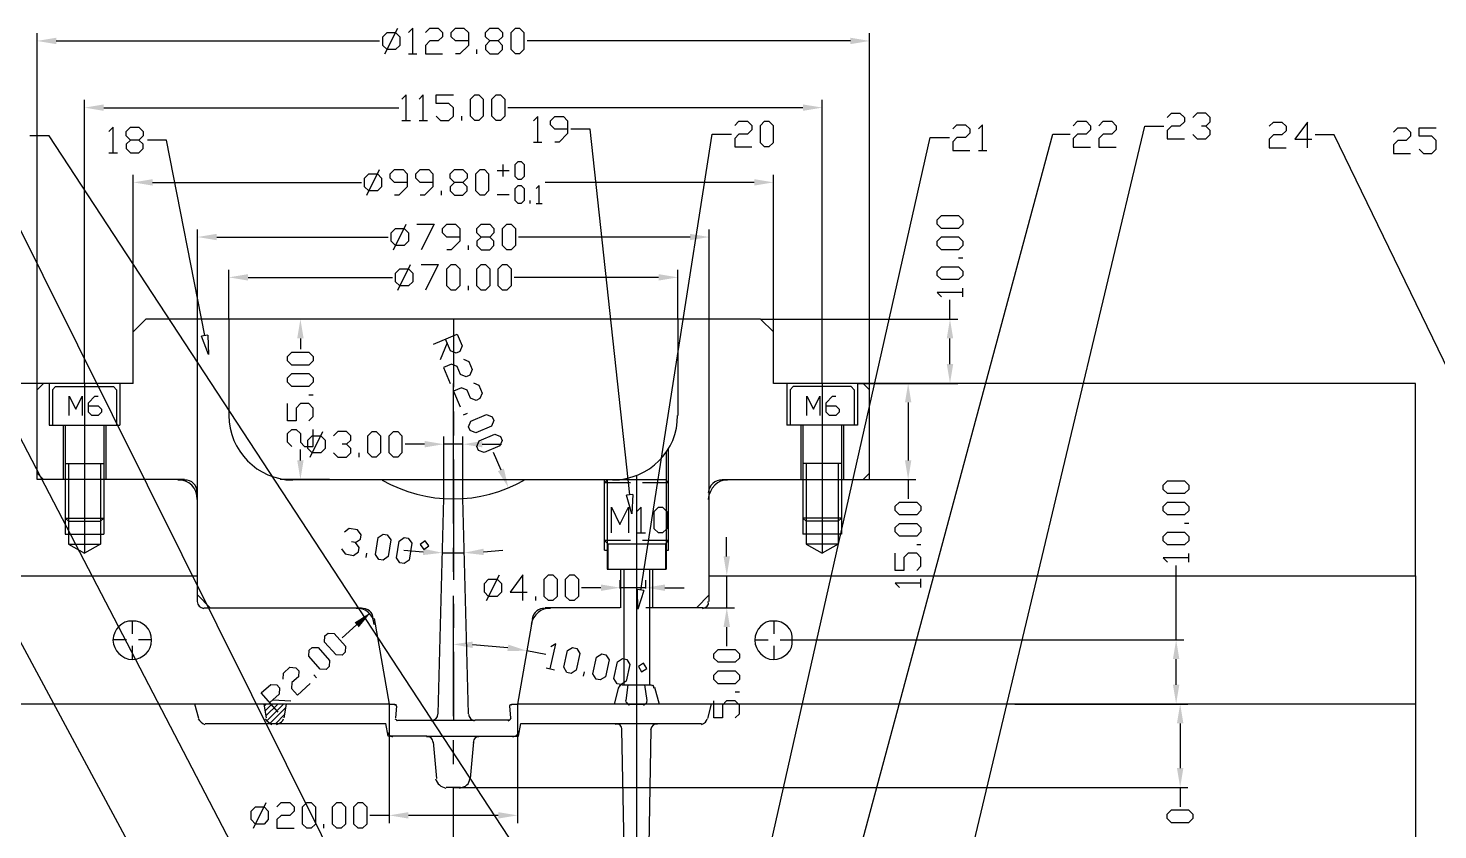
# Model space of a CAD drawing. Header units: inches. Extents: x 2 to 1172, y 492 to 1320.
# Drawn here: x 548.4 to 768.5, y 764.1 to 889.3 of the extents above; entities that cross this region are included whole.
import ezdxf

# ---------------------------------------------------------------- set-up
doc = ezdxf.new("R2010")
doc.units = ezdxf.units.IN
doc.header["$MEASUREMENT"] = 0

# ---------------------------------------------------------------- blocks, each defined once
blk = doc.blocks.new('AHH1270-500010_1')
at = {"transparency": 33554687}
for points in [[(551.38, 885.25), (548.38, 885.75), (551.38, 886.25)], [(675.34, 885.25), (678.35, 885.75), (675.34, 886.25)], [(558.79, 874.84), (555.79, 875.34), (558.79, 875.84)], [(667.93, 874.84), (670.94, 875.34), (667.93, 875.84)], [(566.4, 863.17), (563.4, 863.67), (566.4, 864.17)], [(660.32, 863.17), (663.33, 863.67), (660.32, 864.17)], [(576.42, 854.64), (573.41, 855.14), (576.42, 855.64)], [(650.31, 854.64), (653.31, 855.14), (650.31, 855.64)], [(581.32, 848.34), (578.32, 848.84), (581.32, 849.34)], [(645.4, 848.34), (648.41, 848.84), (645.41, 849.34)], [(589.99, 839.32), (589.49, 842.32), (588.99, 839.32)], [(691.38, 839.32), (690.88, 842.32), (690.38, 839.32)], [(691.38, 835.31), (690.88, 832.31), (690.38, 835.31)], [(684.85, 829.31), (684.35, 832.31), (683.85, 829.31)], [(608.86, 822.3), (611.86, 822.8), (608.86, 823.3)], [(617.87, 822.3), (614.87, 822.8), (617.87, 823.3)], [(589.99, 820.29), (589.49, 817.29), (588.99, 820.29)], [(620.31, 818.6), (621.95, 816.03), (621.24, 818.99)], [(684.85, 820.29), (684.35, 817.29), (683.85, 820.29)], [(608.61, 805.49), (611.64, 805.85), (608.66, 806.49)], [(618.06, 806.49), (615.09, 805.85), (618.11, 805.49)], [(656.54, 805.27), (656.04, 802.27), (655.54, 805.28)], [(636.39, 799.9), (639.4, 800.4), (636.39, 800.9)], [(646.41, 799.9), (643.4, 800.4), (646.41, 800.9)], [(598.61, 794.22), (600.52, 796.59), (597.94, 794.97)], [(656.54, 794.26), (656.04, 797.27), (655.54, 794.26)], [(726.68, 789.25), (726.18, 792.25), (725.68, 789.25)], [(616.38, 791.99), (613.36, 791.56), (616.35, 790.99)], [(621.8, 790.52), (624.84, 790.56), (621.95, 791.51)], [(726.68, 785.25), (726.18, 782.25), (725.68, 785.25)], [(727.31, 779.24), (726.81, 782.25), (726.31, 779.24)], [(727.31, 772.23), (726.81, 769.23), (726.31, 772.23)], [(606.35, 764.36), (603.35, 764.86), (606.35, 765.36)], [(620.37, 764.36), (623.38, 764.86), (620.37, 765.36)]]:
    blk.add_hatch(color=1, dxfattribs=at).paths.add_polyline_path(points)
at = {"color": 1, "transparency": 33554687}
for points in [[(548.38, 831.29), (548.38, 886.94)], [(603.02, 884.41), (602.34, 885.06), (602.34, 886.41), (603.02, 887.07), (604.35, 887.07), (605, 886.41), (605, 885.06), (604.35, 884.41), (603.02, 884.41)], [(602.68, 883.73), (604.68, 887.74)], [(607.01, 883.73), (607.01, 887.74), (606.35, 887.07)], [(609.01, 887.07), (609.68, 887.74), (611.01, 887.74), (611.69, 887.07), (611.69, 886.41), (611.01, 885.74), (609.68, 885.74), (609.01, 885.06), (609.01, 883.73), (611.69, 883.73)], [(615.7, 885.74), (613.69, 885.74), (613.02, 886.41), (613.02, 887.07), (613.69, 887.74), (615.02, 887.74), (615.7, 887.07), (615.7, 885.06), (614.35, 883.73), (613.69, 883.73)], [(619.03, 883.73), (620.36, 883.73), (621.03, 884.41), (621.03, 885.06), (620.36, 885.74), (619.03, 885.74), (618.36, 886.41), (618.36, 887.07), (619.03, 887.74), (620.36, 887.74), (621.03, 887.07), (621.03, 886.41), (620.36, 885.74)], [(623.04, 883.73), (622.36, 884.41), (622.36, 887.07), (623.04, 887.74), (623.69, 887.74), (624.37, 887.07), (624.37, 884.41), (623.69, 883.73), (623.04, 883.73)], [(678.33, 831.29), (678.33, 886.94)], [(551.37, 885.74), (601.85, 885.74)], [(619.03, 885.74), (618.36, 885.06), (618.36, 884.41), (619.03, 883.73)], [(675.34, 885.74), (624.87, 885.74)], [(606.35, 883.73), (607.68, 883.73)], [(617.03, 883.73), (617.03, 884.41)], [(555.77, 832.3), (555.77, 876.53)], [(606.01, 873.32), (606.01, 877.33), (605.34, 876.67)], [(608.67, 873.32), (608.67, 877.33), (608.02, 876.67)], [(610.68, 874), (611.35, 873.32), (612.68, 873.32), (613.36, 874), (613.36, 875.33), (612.68, 876), (610.68, 876), (610.68, 877.33), (613.36, 877.33)], [(616.69, 873.32), (616.03, 874), (616.03, 876.67), (616.69, 877.33), (617.36, 877.33), (618.02, 876.67), (618.02, 874), (617.36, 873.32), (616.69, 873.32)], [(620.02, 873.32), (619.37, 874), (619.37, 876.67), (620.02, 877.33), (620.7, 877.33), (621.37, 876.67), (621.37, 874), (620.7, 873.32), (620.02, 873.32)], [(670.92, 832.3), (670.92, 876.53)], [(558.79, 875.33), (604.84, 875.33)], [(614.69, 873.32), (614.69, 874)], [(667.92, 875.33), (621.87, 875.33)], [(626.53, 869.95), (626.53, 873.96), (625.86, 873.29)], [(631.2, 871.96), (629.19, 871.96), (628.54, 872.63), (628.54, 873.29), (629.19, 873.96), (630.54, 873.96), (631.2, 873.29), (631.2, 871.28), (629.87, 869.95), (629.19, 869.95)], [(724.78, 873.78), (725.45, 874.46), (726.78, 874.46), (727.46, 873.78), (727.46, 873.11), (726.78, 872.45), (725.45, 872.45), (724.78, 871.78), (724.78, 870.45), (727.46, 870.45)], [(730.79, 872.45), (731.47, 873.11), (731.47, 873.78), (730.79, 874.46), (729.46, 874.46), (728.79, 873.78)], [(560.28, 868.27), (560.28, 872.28), (559.6, 871.62)], [(562.94, 868.27), (564.27, 868.27), (564.94, 868.94), (564.94, 869.62), (564.27, 870.27), (562.94, 870.27), (562.28, 870.95), (562.28, 871.62), (562.94, 872.28), (564.27, 872.28), (564.94, 871.62), (564.94, 870.95), (564.27, 870.27)], [(605.34, 873.32), (606.69, 873.32)], [(608.02, 873.32), (609.35, 873.32)], [(640.9, 814.91), (634.71, 871.96), (631.71, 871.96)], [(657.28, 872.54), (657.94, 873.22), (659.29, 873.22), (659.94, 872.54), (659.94, 871.87), (659.29, 871.21), (657.94, 871.21), (657.28, 870.54), (657.28, 869.21), (659.94, 869.21)], [(661.95, 869.21), (661.29, 869.86), (661.29, 872.54), (661.95, 873.22), (662.62, 873.22), (663.3, 872.54), (663.3, 869.86), (662.62, 869.21), (661.95, 869.21)], [(667.46, 646.7), (721.29, 872.45), (724.28, 872.45)], [(691.3, 872.01), (691.97, 872.67), (693.3, 872.67), (693.98, 872.01), (693.98, 871.34), (693.3, 870.66), (691.97, 870.66), (691.3, 870.01), (691.3, 868.66), (693.98, 868.66)], [(695.98, 868.66), (695.98, 872.67), (695.31, 872.01)], [(710.13, 872.52), (710.79, 873.2), (712.14, 873.2), (712.79, 872.52), (712.79, 871.85), (712.14, 871.19), (710.79, 871.19), (710.13, 870.52), (710.13, 869.19), (712.79, 869.19)], [(714.12, 872.52), (714.8, 873.2), (716.13, 873.2), (716.8, 872.52), (716.8, 871.85), (716.13, 871.19), (714.8, 871.19), (714.12, 870.52), (714.12, 869.19), (716.8, 869.19)], [(728.79, 871.12), (729.46, 870.45), (730.79, 870.45), (731.47, 871.12), (731.47, 871.78), (730.79, 872.45), (730.14, 872.45)], [(740.69, 872.42), (741.36, 873.09), (742.69, 873.09), (743.37, 872.42), (743.37, 871.74), (742.69, 871.09), (741.36, 871.09), (740.69, 870.41), (740.69, 869.08), (743.37, 869.08)], [(746.7, 869.08), (746.7, 873.09), (744.7, 870.41), (747.36, 870.41)], [(760.11, 871.53), (760.76, 872.2), (762.09, 872.2), (762.77, 871.53), (762.77, 870.87), (762.09, 870.2), (760.76, 870.2), (760.11, 869.53), (760.11, 868.2), (762.77, 868.2)], [(764.1, 868.87), (764.77, 868.2), (766.1, 868.2), (766.77, 868.87), (766.77, 870.2), (766.1, 870.87), (764.1, 870.87), (764.1, 872.2), (766.77, 872.2)], [(588.55, 712.38), (503.94, 869.69), (500.94, 869.69)], [(596.95, 725.38), (521.86, 869.69), (518.87, 869.69)], [(598.18, 750.97), (538.43, 870.98), (535.41, 870.98)], [(648.26, 721.45), (550.26, 870.93), (547.24, 870.93)], [(562.94, 870.27), (562.28, 869.62), (562.28, 868.94), (562.94, 868.27)], [(574.55, 839.75), (568.59, 870.27), (565.6, 870.27)], [(625.86, 869.95), (627.19, 869.95)], [(626.9, 600.73), (687.8, 870.66), (690.8, 870.66)], [(642.62, 800.03), (653.77, 871.21), (656.79, 871.21)], [(656.2, 682.91), (706.94, 871.19), (709.62, 871.19)], [(826.01, 716.14), (750.87, 871.09), (747.87, 871.09)], [(559.6, 868.27), (560.93, 868.27)], [(623.46, 864.14), (623, 864.6), (623, 866.46), (623.46, 866.94), (623.94, 866.94), (624.4, 866.46), (624.4, 864.6), (623.94, 864.14), (623.46, 864.14)], [(695.31, 868.66), (696.64, 868.66)], [(563.4, 840.32), (563.4, 864.86)], [(600.18, 862.33), (599.51, 863), (599.51, 864.33), (600.18, 865), (601.51, 865), (602.17, 864.33), (602.17, 863), (601.51, 862.33), (600.18, 862.33)], [(599.84, 861.65), (601.85, 865.66)], [(606.17, 863.66), (604.17, 863.66), (603.51, 864.33), (603.51, 865), (604.17, 865.66), (605.52, 865.66), (606.17, 865), (606.17, 863), (604.84, 861.65), (604.17, 861.65)], [(610.18, 863.66), (608.18, 863.66), (607.52, 864.33), (607.52, 865), (608.18, 865.66), (609.53, 865.66), (610.18, 865), (610.18, 863), (608.85, 861.65), (608.18, 861.65)], [(613.52, 861.65), (614.86, 861.65), (615.52, 862.33), (615.52, 863), (614.86, 863.66), (613.52, 863.66), (612.86, 864.33), (612.86, 865), (613.52, 865.66), (614.86, 865.66), (615.52, 865), (615.52, 864.33), (614.86, 863.66)], [(617.52, 861.65), (616.87, 862.33), (616.87, 865), (617.52, 865.66), (618.2, 865.66), (618.85, 865), (618.85, 862.33), (618.2, 861.65), (617.52, 861.65)], [(620.2, 865.54), (622.06, 865.54)], [(621.12, 864.6), (621.12, 866.46)], [(663.31, 840.32), (663.31, 864.86)], [(566.4, 863.66), (599.01, 863.66)], [(613.52, 863.66), (612.86, 863), (612.86, 862.33), (613.52, 861.65)], [(623.46, 860.39), (623, 860.85), (623, 862.73), (623.46, 863.2), (623.94, 863.2), (624.4, 862.73), (624.4, 860.85), (623.94, 860.39), (623.46, 860.39)], [(626.75, 860.39), (626.75, 863.2), (626.27, 862.73)], [(660.32, 863.66), (627.7, 863.66)], [(611.51, 861.65), (611.51, 862.33)], [(620.2, 861.79), (622.06, 861.79)], [(625.34, 860.39), (625.34, 860.85)], [(626.27, 860.39), (627.21, 860.39)], [(692.88, 857.17), (692.2, 856.49), (689.54, 856.49), (688.87, 857.17), (688.87, 857.84), (689.54, 858.5), (692.2, 858.5), (692.88, 857.84), (692.88, 857.17)], [(573.4, 815.28), (573.4, 856.33)], [(604.35, 853.8), (603.67, 854.47), (603.67, 855.8), (604.35, 856.47), (605.68, 856.47), (606.35, 855.8), (606.35, 854.47), (605.68, 853.8), (604.35, 853.8)], [(604.01, 853.12), (606.01, 857.13)], [(607.68, 857.13), (610.36, 857.13), (608.35, 853.12)], [(614.35, 855.13), (612.35, 855.13), (611.69, 855.8), (611.69, 856.47), (612.35, 857.13), (613.69, 857.13), (614.35, 856.47), (614.35, 854.47), (613.02, 853.12), (612.35, 853.12)], [(617.7, 853.12), (619.03, 853.12), (619.7, 853.8), (619.7, 854.47), (619.03, 855.13), (617.7, 855.13), (617.03, 855.8), (617.03, 856.47), (617.7, 857.13), (619.03, 857.13), (619.7, 856.47), (619.7, 855.8), (619.03, 855.13)], [(621.69, 853.12), (621.03, 853.8), (621.03, 856.47), (621.69, 857.13), (622.36, 857.13), (623.04, 856.47), (623.04, 853.8), (622.36, 853.12), (621.69, 853.12)], [(653.31, 815.28), (653.31, 856.33)], [(576.42, 855.13), (603.18, 855.13)], [(615.7, 853.12), (615.7, 853.8)], [(617.7, 855.13), (617.03, 854.47), (617.03, 853.8), (617.7, 853.12)], [(650.3, 855.13), (623.54, 855.13)], [(692.88, 853.83), (692.2, 853.16), (689.54, 853.16), (688.87, 853.83), (688.87, 854.49), (689.54, 855.16), (692.2, 855.16), (692.88, 854.49), (692.88, 853.83)], [(692.88, 851.83), (692.2, 851.83)], [(578.31, 842.3), (578.31, 850.04)], [(605, 847.5), (604.35, 848.16), (604.35, 849.5), (605, 850.16), (606.35, 850.16), (607.01, 849.5), (607.01, 848.16), (606.35, 847.5), (605, 847.5)], [(604.68, 846.83), (606.69, 850.83)], [(608.35, 850.83), (611.01, 850.83), (609.01, 846.83)], [(613.02, 846.83), (612.35, 847.5), (612.35, 850.16), (613.02, 850.83), (613.69, 850.83), (614.35, 850.16), (614.35, 847.5), (613.69, 846.83), (613.02, 846.83)], [(617.7, 846.83), (617.03, 847.5), (617.03, 850.16), (617.7, 850.83), (618.36, 850.83), (619.03, 850.16), (619.03, 847.5), (618.36, 846.83), (617.7, 846.83)], [(621.03, 846.83), (620.36, 847.5), (620.36, 850.16), (621.03, 850.83), (621.69, 850.83), (622.36, 850.16), (622.36, 847.5), (621.69, 846.83), (621.03, 846.83)], [(648.4, 842.3), (648.4, 850.04)], [(692.88, 849.15), (692.2, 848.49), (689.54, 848.49), (688.87, 849.15), (688.87, 849.82), (689.54, 850.5), (692.2, 850.5), (692.88, 849.82), (692.88, 849.15)], [(581.31, 848.83), (603.85, 848.83)], [(615.7, 846.83), (615.7, 847.5)], [(645.4, 848.83), (622.86, 848.83)], [(692.88, 845.82), (692.88, 847.15)], [(692.88, 846.49), (688.87, 846.49), (689.54, 845.82)], [(690.87, 842.3), (690.87, 845.32)], [(594.04, 842.3), (588.28, 842.3)], [(613.36, 842.3), (613.36, 831.68)], [(661.31, 842.3), (692.08, 842.3)], [(575.03, 839.84), (575.12, 836.81), (574.06, 839.64)], [(575.03, 839.84), (574.06, 839.64)], [(589.49, 839.31), (589.49, 837.64)], [(610.27, 838.44), (613.96, 840), (614.74, 838.15), (614.38, 837.29), (613.78, 837.02), (612.89, 837.37), (612.11, 839.22)], [(612.38, 838.62), (611.32, 835.99)], [(690.87, 835.3), (690.87, 839.31)], [(591.49, 835.8), (590.82, 835.14), (588.16, 835.14), (587.48, 835.8), (587.48, 836.47), (588.16, 837.14), (590.82, 837.14), (591.49, 836.47), (591.49, 835.8)], [(614.92, 836.06), (615.79, 835.71), (616.3, 834.47), (615.95, 833.6), (615.34, 833.33), (614.46, 833.69), (613.94, 834.93), (613.07, 835.28), (611.83, 834.75), (612.88, 832.3)], [(591.49, 832.46), (590.82, 831.81), (588.16, 831.81), (587.48, 832.46), (587.48, 833.14), (588.16, 833.81), (590.82, 833.81), (591.49, 833.14), (591.49, 832.46)], [(613.36, 810.4), (613.36, 832.3)], [(616.48, 832.37), (617.35, 832.02), (617.86, 830.78), (617.51, 829.91), (616.9, 829.64), (616.02, 830), (615.5, 831.24), (614.63, 831.59), (613.39, 831.06), (614.44, 828.61)], [(676.44, 832.3), (685.55, 832.3)], [(677.34, 832.3), (692.08, 832.3)], [(591.49, 830.46), (590.82, 830.46)], [(590.82, 826.47), (591.49, 827.12), (591.49, 828.45), (590.82, 829.13), (589.49, 829.13), (588.81, 828.45), (588.81, 826.47), (587.48, 826.47), (587.48, 829.13)], [(613.36, 827.92), (613.36, 824.16)], [(614.95, 827.37), (615.57, 827.64)], [(615.73, 825.53), (616.09, 826.41), (618.55, 827.44), (619.42, 827.09), (619.69, 826.49), (619.33, 825.6), (616.87, 824.57), (616, 824.93), (615.73, 825.53)], [(684.35, 829.31), (684.35, 820.28)], [(588.16, 822.46), (587.48, 823.12), (587.48, 824.46), (588.16, 825.12), (588.81, 825.12), (589.49, 824.46), (589.49, 823.12), (590.14, 822.46), (591.49, 822.46), (591.49, 825.12)], [(591.33, 821.45), (590.66, 822.12), (590.66, 823.45), (591.33, 824.13), (592.66, 824.13), (593.33, 823.45), (593.33, 822.12), (592.66, 821.45), (591.33, 821.45)], [(590.99, 820.79), (593, 824.78)], [(596.67, 822.8), (597.34, 823.45), (597.34, 824.13), (596.67, 824.78), (595.34, 824.78), (594.66, 824.13)], [(600.68, 820.79), (600, 821.45), (600, 824.13), (600.68, 824.78), (601.33, 824.78), (602.01, 824.13), (602.01, 821.45), (601.33, 820.79), (600.68, 820.79)], [(604.01, 820.79), (603.34, 821.45), (603.34, 824.13), (604.01, 824.78), (604.68, 824.78), (605.34, 824.13), (605.34, 821.45), (604.68, 820.79), (604.01, 820.79)], [(611.85, 814.32), (611.85, 823.99)], [(614.86, 814.28), (614.86, 823.99)], [(617.04, 822.46), (617.4, 823.33), (619.85, 824.38), (620.73, 824.02), (620.98, 823.4), (620.63, 822.53), (618.18, 821.48), (617.29, 821.84), (617.04, 822.46)], [(589.49, 820.28), (589.49, 821.95)], [(594.66, 821.45), (595.34, 820.79), (596.67, 820.79), (597.34, 821.45), (597.34, 822.12), (596.67, 822.8), (595.99, 822.8)], [(598.67, 820.79), (598.67, 821.45)], [(608.85, 822.8), (605.84, 822.8)], [(614.86, 822.8), (611.85, 822.8)], [(617.86, 822.8), (620.86, 822.8)], [(619.6, 821.56), (620.77, 818.79)], [(613.36, 820.4), (613.36, 801.64)], [(594.04, 817.28), (586.33, 817.28)], [(594.04, 817.28), (588.28, 817.28)], [(641.96, 817.94), (641.96, 731.57)], [(677.34, 817.28), (685.55, 817.28)], [(684.35, 817.28), (684.35, 814.28)], [(728.17, 815.74), (727.51, 815.08), (724.83, 815.08), (724.16, 815.74), (724.16, 816.41), (724.83, 817.09), (727.51, 817.09), (728.17, 816.41), (728.17, 815.74)], [(641.39, 814.96), (641.23, 811.93), (640.4, 814.85)], [(641.39, 814.96), (640.4, 814.85)], [(686.35, 812.44), (685.68, 811.77), (683.02, 811.77), (682.34, 812.44), (682.34, 813.11), (683.02, 813.77), (685.68, 813.77), (686.35, 813.11), (686.35, 812.44)], [(728.17, 812.4), (727.51, 811.75), (724.83, 811.75), (724.16, 812.4), (724.16, 813.08), (724.83, 813.73), (727.51, 813.73), (728.17, 813.08), (728.17, 812.4)], [(686.35, 809.11), (685.68, 808.43), (683.02, 808.43), (682.34, 809.11), (682.34, 809.78), (683.02, 810.44), (685.68, 810.44), (686.35, 809.78), (686.35, 809.11)], [(728.17, 810.4), (727.51, 810.4)], [(595.91, 806.45), (596.47, 805.67), (597.79, 805.45), (598.55, 806), (598.65, 806.68), (598.1, 807.44), (597.45, 807.55)], [(598.1, 807.44), (598.87, 807.99), (598.97, 808.65), (598.42, 809.41), (597.11, 809.62), (596.35, 809.07)], [(601.74, 804.81), (601.19, 805.58), (601.62, 808.22), (602.38, 808.77), (603.03, 808.66), (603.58, 807.88), (603.16, 805.26), (602.4, 804.71), (601.74, 804.81)], [(605.02, 804.26), (604.47, 805.05), (604.91, 807.67), (605.68, 808.22), (606.33, 808.11), (606.88, 807.35), (606.46, 804.71), (605.69, 804.16), (605.02, 804.26)], [(608.74, 806.38), (609.53, 806.92), (608.98, 807.69), (608.2, 807.14), (608.74, 806.38)], [(656.02, 805.26), (656.02, 808.27)], [(728.17, 807.74), (727.51, 807.07), (724.83, 807.07), (724.16, 807.74), (724.16, 808.4), (724.83, 809.07), (727.51, 809.07), (728.17, 808.4), (728.17, 807.74)], [(599.75, 805.13), (599.86, 805.79)], [(605.64, 806.27), (608.64, 805.98)], [(611.64, 805.84), (615.08, 805.84)], [(613.36, 802.88), (613.36, 806.64)], [(618.07, 805.98), (621.07, 806.27)], [(685.68, 803.09), (686.35, 803.77), (686.35, 805.1), (685.68, 805.77), (684.35, 805.77), (683.67, 805.1), (683.67, 803.09), (682.34, 803.09), (682.34, 805.77)], [(686.35, 807.1), (685.68, 807.1)], [(728.17, 804.41), (728.17, 805.74)], [(728.17, 805.06), (724.16, 805.06), (724.83, 804.41)], [(726.16, 792.24), (726.16, 803.89)], [(618.85, 799.05), (618.2, 799.72), (618.2, 801.05), (618.85, 801.73), (620.2, 801.73), (620.86, 801.05), (620.86, 799.72), (620.2, 799.05), (618.85, 799.05)], [(618.53, 798.39), (620.54, 802.4)], [(624.21, 798.39), (624.21, 802.4), (622.21, 799.72), (624.87, 799.72)], [(628.2, 798.39), (627.54, 799.05), (627.54, 801.73), (628.2, 802.4), (628.87, 802.4), (629.55, 801.73), (629.55, 799.05), (628.87, 798.39), (628.2, 798.39)], [(631.55, 798.39), (630.88, 799.05), (630.88, 801.73), (631.55, 802.4), (632.21, 802.4), (632.88, 801.73), (632.88, 799.05), (632.21, 798.39), (631.55, 798.39)], [(639.39, 800.26), (639.39, 801.59)], [(643.4, 800.26), (643.4, 801.59)], [(653.31, 802.26), (657.23, 802.26)], [(656.02, 802.26), (656.02, 797.26)], [(686.35, 801.09), (682.34, 801.09), (683.02, 800.43)], [(686.35, 800.43), (686.35, 801.76)], [(613.36, 780.36), (613.36, 799.14)], [(626.21, 798.39), (626.21, 799.05)], [(636.39, 800.4), (633.38, 800.4)], [(643.4, 800.4), (639.39, 800.4)], [(643.11, 799.94), (642.16, 797.05), (642.12, 800.1)], [(643.11, 799.94), (642.12, 800.1)], [(646.39, 800.4), (649.41, 800.4)], [(613.36, 797.88), (613.36, 794.12)], [(652.3, 797.26), (657.23, 797.26)], [(596.03, 792.58), (598.26, 794.58)], [(595.99, 789.86), (595.05, 789.92), (593.26, 791.92), (593.32, 792.86), (593.81, 793.31), (594.77, 793.25), (596.54, 791.27), (596.49, 790.31), (595.99, 789.86)], [(656.02, 794.24), (656.02, 791.25)], [(666.42, 792.24), (727.37, 792.24)], [(593.49, 787.65), (592.55, 787.7), (590.78, 789.69), (590.83, 790.63), (591.33, 791.09), (592.27, 791.04), (594.04, 789.03), (593.99, 788.09), (593.49, 787.65)], [(613.36, 790.38), (613.36, 779.74)], [(621.87, 791), (616.35, 791.48)], [(627.77, 789.95), (624.83, 790.54)], [(628.48, 787.75), (629.35, 791.66), (628.55, 791.16)], [(631.09, 787.17), (630.58, 787.97), (631.16, 790.57), (631.96, 791.07), (632.62, 790.93), (633.11, 790.13), (632.54, 787.52), (631.75, 787.03), (631.09, 787.17)], [(635.65, 786.14), (635.13, 786.94), (635.72, 789.55), (636.52, 790.06), (637.17, 789.92), (637.69, 789.12), (637.1, 786.51), (636.3, 786), (635.65, 786.14)], [(658.03, 789.4), (657.37, 788.75), (654.69, 788.75), (654.04, 789.4), (654.04, 790.08), (654.69, 790.75), (657.37, 790.75), (658.03, 790.08), (658.03, 789.4)], [(586.79, 786.14), (586.84, 787.08), (587.84, 787.97), (588.79, 787.91), (589.24, 787.42), (589.18, 786.48), (588.17, 785.59), (588.12, 784.65), (589.02, 783.64), (591.01, 785.43)], [(627.83, 787.9), (629.14, 787.59)], [(638.91, 785.41), (638.4, 786.21), (638.98, 788.82), (639.78, 789.33), (640.44, 789.17), (640.93, 788.39), (640.35, 785.79), (639.55, 785.27), (638.91, 785.41)], [(642.74, 787.29), (643.54, 787.81), (643.04, 788.61), (642.24, 788.09), (642.74, 787.29)], [(726.16, 785.24), (726.16, 789.24)], [(592, 786.32), (591.56, 786.81)], [(633.7, 786.58), (633.84, 787.24)], [(658.03, 786.07), (657.37, 785.41), (654.69, 785.41), (654.04, 786.07), (654.04, 786.74), (654.69, 787.42), (657.37, 787.42), (658.03, 786.74), (658.03, 786.07)], [(586.03, 780.98), (583.37, 783.98), (584.86, 785.31), (585.8, 785.25), (586.24, 784.76), (586.19, 783.8), (584.7, 782.47)], [(658.03, 784.07), (657.37, 784.07)], [(585.19, 782.91), (588.01, 782.75)], [(603.34, 782.24), (603.34, 763.65)], [(623.38, 782.24), (623.38, 763.65)], [(657.37, 780.08), (658.03, 780.73), (658.03, 782.06), (657.37, 782.74), (656.02, 782.74), (655.37, 782.06), (655.37, 780.08), (654.04, 780.08), (654.04, 782.74)], [(700.98, 782.24), (727.37, 782.24)], [(714.53, 782.24), (728.01, 782.24)], [(726.8, 779.22), (726.8, 772.22)], [(613.36, 772.86), (613.36, 776.6)], [(613.36, 769.22), (728.01, 769.22)], [(613.36, 750.32), (613.36, 769.1)], [(726.8, 769.22), (726.8, 766.21)], [(582.48, 763.51), (581.81, 764.19), (581.81, 765.52), (582.48, 766.19), (583.81, 766.19), (584.48, 765.52), (584.48, 764.19), (583.81, 763.51), (582.48, 763.51)], [(582.14, 762.84), (584.15, 766.85)], [(585.81, 766.19), (586.49, 766.85), (587.82, 766.85), (588.49, 766.19), (588.49, 765.52), (587.82, 764.84), (586.49, 764.84), (585.81, 764.19), (585.81, 762.84), (588.49, 762.84)], [(590.5, 762.84), (589.82, 763.51), (589.82, 766.19), (590.5, 766.85), (591.15, 766.85), (591.83, 766.19), (591.83, 763.51), (591.15, 762.84), (590.5, 762.84)], [(595.16, 762.84), (594.5, 763.51), (594.5, 766.19), (595.16, 766.85), (595.83, 766.85), (596.51, 766.19), (596.51, 763.51), (595.83, 762.84), (595.16, 762.84)], [(598.49, 762.84), (597.84, 763.51), (597.84, 766.19), (598.49, 766.85), (599.17, 766.85), (599.84, 766.19), (599.84, 763.51), (599.17, 762.84), (598.49, 762.84)], [(728.81, 764.38), (728.13, 763.71), (725.47, 763.71), (724.8, 764.38), (724.8, 765.05), (725.47, 765.71), (728.13, 765.71), (728.81, 765.05), (728.81, 764.38)], [(593.16, 762.84), (593.16, 763.51)], [(603.34, 764.84), (600.34, 764.84)], [(620.36, 764.84), (606.35, 764.84)]]:
    blk.add_lwpolyline(points, dxfattribs=at)
at = {"color": 4, "transparency": 33554687}
for points in [[(563.4, 840.32), (565.38, 842.3)], [(661.31, 842.3), (565.38, 842.3)], [(578.31, 842.3), (578.31, 827.3)], [(648.4, 842.3), (648.4, 827.3)], [(661.31, 842.3), (663.31, 840.32)], [(563.4, 832.3), (563.4, 840.32)], [(663.31, 832.3), (663.31, 840.32)], [(463.16, 832.3), (463.16, 802.26), (573.4, 802.26)], [(563.29, 832.3), (463.16, 832.3)], [(548.38, 831.29), (549.37, 832.3)], [(548.38, 817.28), (548.38, 832.3)], [(563.4, 832.3), (549.37, 832.3)], [(677.34, 832.3), (663.31, 832.3)], [(763.55, 802.26), (763.55, 832.3), (663.42, 832.3)], [(678.33, 831.29), (677.34, 832.3)], [(678.33, 831.29), (678.33, 832.3)], [(678.33, 817.28), (678.33, 831.29)], [(549.37, 817.28), (548.38, 818.27)], [(571.4, 817.28), (548.38, 817.28)], [(588.32, 817.28), (638.38, 817.28)], [(655.32, 817.28), (678.33, 817.28)], [(678.33, 818.27), (677.34, 817.28)], [(573.4, 798.25), (573.4, 815.28)], [(610.98, 780.71), (611.85, 814.32)], [(615.73, 780.71), (614.86, 814.32)], [(653.31, 798.25), (653.31, 815.28)], [(763.55, 802.26), (763.55, 782.24), (623.38, 782.24)], [(653.31, 802.26), (763.55, 802.26)], [(575.4, 797.26), (573.4, 799.26)], [(651.31, 797.26), (653.31, 799.26)], [(574.41, 797.26), (599.01, 797.26)], [(639.39, 797.26), (627.7, 797.26)], [(652.3, 797.26), (643.4, 797.26)], [(600.98, 795.59), (603.34, 782.24)], [(625.72, 795.59), (623.38, 782.24)], [(639.16, 784.86), (638.45, 782.24)], [(639.64, 785.24), (639.96, 785.24)], [(643.97, 785.24), (644.28, 785.24)], [(644.76, 784.86), (645.47, 782.24)], [(603.34, 782.24), (463.16, 782.24)], [(573.63, 779.97), (573.03, 782.24)], [(583.76, 782.24), (584.15, 780.06)], [(583.83, 781.9), (584.15, 782.24)], [(583.95, 781.14), (585.05, 782.24)], [(584.09, 780.38), (585.96, 782.24)], [(584.31, 779.69), (586.84, 782.24)], [(584.8, 779.29), (587.16, 781.65)], [(587.27, 782.24), (586.88, 780.06)], [(603.34, 782.24), (604.24, 782.24)], [(604.36, 780.06), (604.54, 781.9)], [(622.33, 780.06), (622.17, 781.9)], [(622.47, 782.24), (623.38, 782.24)], [(653.06, 779.97), (653.68, 782.24)], [(763.55, 782.24), (763.55, 732.18)], [(574.61, 779.22), (602.8, 779.22)], [(585.14, 779.22), (585.9, 779.22)], [(585.64, 779.22), (586.97, 780.55)], [(609.24, 777.24), (603.16, 777.24), (602.8, 779.22)], [(604.67, 779.74), (609.97, 779.74)], [(609.97, 779.74), (616.74, 779.74)], [(622.05, 779.74), (616.74, 779.74)], [(623.54, 777.24), (623.89, 779.22)], [(623.89, 779.22), (652.11, 779.22)], [(609.24, 777.24), (617.47, 777.24)], [(617.47, 777.24), (623.54, 777.24)], [(640.05, 757.2), (639.67, 778.25)], [(643.88, 757.2), (644.25, 778.25)], [(610.23, 776.32), (610.73, 770.59)], [(616.48, 776.32), (615.98, 770.59)], [(614.47, 769.22), (612.22, 769.22)]]:
    blk.add_lwpolyline(points, dxfattribs=at)
at = {"color": 6, "transparency": 33554687}
for points in [[(550.28, 832.3), (550.28, 825.79)], [(551.27, 831.81), (550.77, 831.29)], [(551.27, 831.81), (560.3, 831.81)], [(555.77, 832.3), (555.77, 805.77)], [(560.3, 831.81), (560.79, 831.29)], [(561.29, 832.3), (561.29, 825.79)], [(665.42, 832.3), (665.42, 825.79)], [(666.42, 831.81), (665.92, 831.29)], [(675.43, 831.81), (666.42, 831.81)], [(670.92, 832.3), (670.92, 805.77)], [(675.43, 831.81), (675.94, 831.29)], [(676.44, 832.3), (676.44, 825.79)], [(550.77, 831.29), (550.77, 825.79)], [(553.41, 827.27), (553.41, 830.28), (554.41, 828.28), (555.42, 830.28), (555.42, 827.27)], [(556.41, 828.77), (557.92, 828.77), (558.42, 828.28), (558.42, 827.78), (557.92, 827.27), (556.91, 827.27), (556.41, 827.78), (556.41, 829.27), (557.4, 830.28), (557.92, 830.28)], [(560.79, 831.29), (560.79, 825.79)], [(665.92, 831.29), (665.92, 825.79)], [(668.56, 827.27), (668.56, 830.28), (669.56, 828.28), (670.57, 830.28), (670.57, 827.27)], [(671.56, 828.77), (673.07, 828.77), (673.56, 828.28), (673.56, 827.78), (673.07, 827.27), (672.06, 827.27), (671.56, 827.78), (671.56, 829.27), (672.55, 830.28), (673.07, 830.28)], [(675.94, 831.29), (675.94, 825.79)], [(550.28, 825.79), (561.29, 825.79)], [(552.47, 825.79), (552.47, 817.28)], [(552.78, 825.79), (552.78, 808.77)], [(558.79, 825.79), (558.79, 808.77)], [(559.09, 825.79), (559.09, 817.28)], [(676.44, 825.79), (665.42, 825.79)], [(667.62, 825.79), (667.62, 817.28)], [(667.92, 825.79), (667.92, 808.77)], [(673.94, 825.79), (673.94, 808.77)], [(674.24, 825.79), (674.24, 817.28)], [(646.57, 821.52), (646.57, 803.27)], [(646.96, 806.27), (646.96, 822.14)], [(552.78, 819.78), (558.79, 819.78)], [(553.27, 819.78), (553.27, 807.21)], [(558.29, 819.78), (558.29, 807.21)], [(673.94, 819.78), (667.92, 819.78)], [(668.42, 819.78), (668.42, 807.21)], [(673.44, 819.78), (673.44, 807.21)], [(636.96, 806.27), (636.96, 817.28)], [(637.46, 817.28), (636.96, 816.79)], [(641.02, 816.79), (636.96, 816.79)], [(637.35, 817.28), (637.35, 803.27)], [(637.46, 817.28), (646.47, 817.28), (646.96, 816.79)], [(646.96, 816.79), (642.9, 816.79)], [(638.02, 808.95), (638.02, 812.95), (639.35, 810.28), (640.68, 812.95), (640.68, 808.95)], [(642.69, 808.95), (642.69, 812.95), (642.01, 812.28)], [(645.37, 808.95), (644.69, 809.6), (644.69, 812.28), (645.37, 812.95), (646.02, 812.95), (646.7, 812.28), (646.7, 809.6), (646.02, 808.95), (645.37, 808.95)], [(552.78, 811.27), (558.79, 811.27)], [(552.78, 811.27), (553.27, 810.77), (558.29, 810.77)], [(558.29, 810.77), (558.79, 811.27)], [(668.42, 810.77), (667.92, 811.27)], [(673.94, 811.27), (667.92, 811.27)], [(673.44, 810.77), (668.42, 810.77)], [(673.94, 811.27), (673.44, 810.77)], [(552.78, 808.77), (558.79, 808.77)], [(641.02, 807.78), (636.96, 807.78)], [(637.46, 807.26), (636.96, 807.78)], [(642.01, 808.95), (643.36, 808.95)], [(646.96, 807.78), (642.9, 807.78)], [(646.47, 807.26), (646.96, 807.78)], [(673.94, 808.77), (667.92, 808.77)], [(553.27, 807.21), (555.77, 805.77)], [(553.27, 807.21), (558.29, 807.21)], [(558.29, 807.21), (555.77, 805.77)], [(636.96, 806.27), (637.46, 806.27)], [(637.46, 807.26), (646.47, 807.26)], [(637.46, 807.26), (637.46, 803.27)], [(646.47, 807.26), (646.47, 803.27)], [(646.47, 806.27), (646.96, 806.27)], [(673.44, 807.21), (668.42, 807.21)], [(668.42, 807.21), (670.92, 805.77)], [(673.44, 807.21), (670.92, 805.77)], [(637.35, 803.27), (646.57, 803.27)], [(639.46, 803.27), (639.46, 797.26)], [(639.96, 803.27), (639.96, 785.24)], [(639.96, 803.27), (639.96, 797.26)], [(643.97, 803.27), (643.97, 785.24)], [(643.97, 803.27), (643.97, 797.26)], [(644.46, 803.27), (644.46, 797.26)], [(639.96, 785.24), (643.97, 785.24)], [(640.35, 782.81), (640.67, 785.24)], [(643.59, 782.81), (643.26, 785.24)], [(640.84, 782.24), (643.1, 782.24)]]:
    blk.add_lwpolyline(points, dxfattribs=at)
at = {"transparency": 33554687}
for points in [[(563.29, 793.18), (563.29, 795.26)], [(663.42, 793.18), (663.42, 795.26)], [(562.35, 792.24), (560.3, 792.24)], [(566.29, 792.24), (564.23, 792.24)], [(660.42, 792.24), (662.48, 792.24)], [(664.36, 792.24), (666.42, 792.24)], [(563.29, 789.24), (563.29, 791.3)], [(663.42, 789.24), (663.42, 791.3)]]:
    blk.add_lwpolyline(points, dxfattribs=at)
at = {"color": 4, "transparency": 33554687}
for points in [[(578.31, 827.3), (578.32, 821.77), (582.8, 817.29), (588.24, 817.19)], [(638.25, 817.19), (643.93, 817.29), (648.41, 821.77), (648.36, 827.3)], [(573.35, 814.18), (573.41, 815.95), (572.07, 817.29), (570.33, 817.19)], [(573.35, 815.24), (573.41, 816.39), (572.52, 817.29), (571.4, 817.19)], [(602.25, 817.19), (609.12, 813.29), (617.61, 813.29), (624.42, 817.19)], [(655.28, 817.19), (654.21, 817.29), (653.31, 816.39), (653.15, 815.24)], [(656.17, 817.19), (654.66, 817.29), (653.31, 815.95), (653.15, 814.18)], [(573.35, 798.22), (573.41, 797.71), (573.86, 797.26), (574.41, 797.15)], [(601.01, 794.67), (600.89, 796.22), (599.64, 797.26), (598.18, 797.15)], [(600.84, 795.56), (600.83, 796.57), (599.99, 797.26), (598.88, 797.15)], [(628.5, 797.15), (627.09, 797.26), (625.84, 796.22), (625.49, 794.67)], [(627.61, 797.15), (626.73, 797.26), (625.9, 796.57), (625.66, 795.56)], [(652.26, 797.15), (652.87, 797.26), (653.31, 797.71), (653.15, 798.22)], [(639.5, 785.09), (639.43, 785.25), (639.23, 785.1), (639.14, 784.74)], [(644.64, 784.74), (644.71, 785.1), (644.51, 785.25), (644.28, 785.09)], [(573.52, 779.95), (573.76, 779.55), (574.16, 779.24), (574.59, 779.06)], [(583.99, 779.95), (584.24, 779.59), (584.66, 779.24), (585.05, 779.06)], [(585.76, 779.06), (586.39, 779.24), (586.81, 779.59), (586.83, 779.95)], [(609.88, 779.6), (610.52, 779.74), (610.97, 780.17), (610.94, 780.66)], [(615.73, 780.66), (615.76, 780.17), (616.2, 779.74), (616.62, 779.6)], [(639.67, 778.18), (639.68, 778.8), (639.23, 779.24), (638.61, 779.06)], [(645.17, 779.06), (644.71, 779.24), (644.26, 778.8), (644.11, 778.18)], [(652.09, 779.06), (652.57, 779.24), (652.96, 779.55), (652.97, 779.95)], [(602.96, 778), (603.11, 777.59), (603.53, 777.24), (603.85, 777.11)], [(610.23, 776.23), (610.19, 776.84), (609.76, 777.24), (609.17, 777.11)], [(617.33, 777.11), (616.97, 777.24), (616.53, 776.84), (616.44, 776.23)], [(622.65, 777.11), (623.2, 777.24), (623.61, 777.59), (623.54, 778)], [(610.59, 770.55), (610.81, 769.82), (611.46, 769.23), (612.19, 769.13)], [(614.31, 769.13), (615.27, 769.23), (615.92, 769.82), (615.91, 770.55)]]:
    blk.add_open_spline(points, degree=3, dxfattribs=at)
at = {"transparency": 33554687}
for points in [[(566.25, 792.19), (566.3, 790.59), (564.96, 789.25), (563.24, 789.17), (561.64, 789.25), (560.3, 790.59), (560.22, 792.19), (560.3, 793.91), (561.64, 795.26), (563.24, 795.2), (564.96, 795.26), (566.3, 793.91), (566.25, 792.19)], [(666.27, 792.19), (666.43, 790.59), (665.09, 789.25), (663.26, 789.17), (661.77, 789.25), (660.42, 790.59), (660.42, 792.19), (660.42, 793.91), (661.77, 795.26), (663.26, 795.2), (665.09, 795.26), (666.43, 793.91), (666.27, 792.19)]]:
    blk.add_open_spline(points, degree=3, knots=[0, 0, 0, 0, 1, 1, 1, 2, 2, 2, 3, 3, 3, 4, 4, 4, 4], dxfattribs=at)
at = {"color": 4, "transparency": 33554687}
for points in [[(604.38, 781.9), (604.56, 782.08), (604.43, 782.23), (604.21, 782.08), (604.26, 782.24), (604.25, 782.25), (604.21, 782.08)], [(622.47, 782.08), (622.32, 782.25), (622.18, 782.11), (622.12, 781.9), (622.18, 781.94), (622.18, 781.93), (622.12, 781.9)], [(604.21, 779.95), (604.37, 779.9), (604.49, 779.76), (604.56, 779.6), (604.66, 779.74), (604.67, 779.74), (604.56, 779.6)], [(621.94, 779.6), (622.21, 779.74), (622.35, 779.88), (622.29, 779.95), (622.35, 780.05), (622.35, 780.06), (622.29, 779.95)]]:
    blk.add_open_spline(points, degree=3, knots=[0, 0, 0, 0, 1, 1, 1, 2, 2, 2, 2], dxfattribs=at)
at = {"color": 6, "transparency": 33554687}
for points in [[(640.21, 782.79), (640.31, 782.54), (640.5, 782.29), (640.74, 782.08), (640.8, 782.25), (640.82, 782.25), (640.74, 782.08)], [(643.04, 782.08), (643.37, 782.25), (643.6, 782.47), (643.57, 782.61), (643.6, 782.77), (643.6, 782.79), (643.57, 782.79)]]:
    blk.add_open_spline(points, degree=3, knots=[0, 0, 0, 0, 1, 1, 1, 2, 2, 2, 2], dxfattribs=at)

msp = doc.modelspace()

# ---------------------------------------------------------------- block references
msp.add_blockref('AHH1270-500010_1', (1.45, 1.53))

doc.saveas('drawing.dxf')
